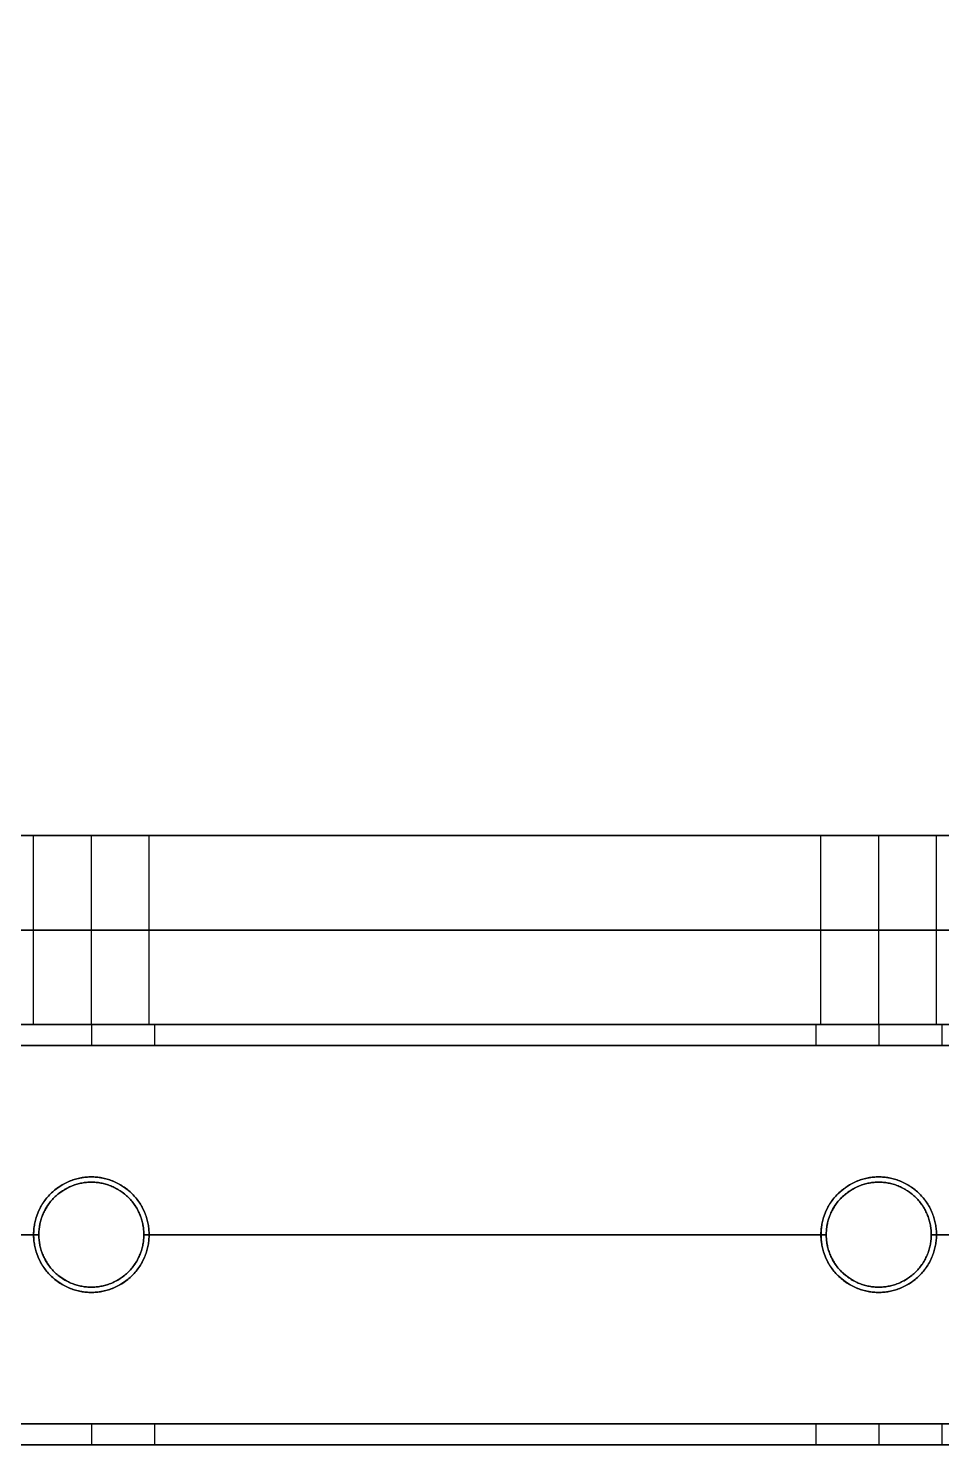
# Model space of a CAD drawing. Header units: millimetres. Extents: x -6529 to 809, y -8611 to 207.
# Drawn here: x 632.5 to 719.5, y -5011.2 to -4876.3 of the extents above; entities that cross this region are included whole.
import ezdxf

# ---------------------------------------------------------------- set-up
doc = ezdxf.new("R2010")
doc.units = ezdxf.units.MM
doc.header["$MEASUREMENT"] = 0
for name, color, linetype, true_color in [('gaten$11mm', 7, 'Continuous', 0xff6a35), ('platen', 7, 'Continuous', 0x007f00), ('staal', 5, 'Continuous', 0x0000ff)]:
    doc.layers.add(name, color=color, linetype=linetype, true_color=true_color)

# ---------------------------------------------------------------- blocks, each defined once
blk = doc.blocks.new('top plaat')
at = {"layer": 'platen'}
for p, q in [((1145.5, -1250.5), (1145.5, -1250.5, 18)), ((1220.5, -1250.5), (1220.5, -1250.5, 18)), ((1140, -1256), (1140, -1256, 18)), ((1151, -1256), (1151, -1256, 18)), ((1215, -1256), (1215, -1256, 18)), ((1226, -1256), (1226, -1256, 18)), ((1145.5, -1261.5), (1145.5, -1261.5, 18)), ((1220.5, -1261.5), (1220.5, -1261.5, 18))]:
    blk.add_line(p, q, dxfattribs=at)
for points, knots in [([(1145.5, -1261.5), (1140, -1261.5), (1140, -1256), (1140, -1250.5), (1145.5, -1250.5), (1151, -1250.5), (1151, -1256), (1151, -1261.5), (1145.5, -1261.5)], [-31.415927, -31.415927, -31.415927, -23.561945, -23.561945, -15.707963, -15.707963, -7.853982, -7.853982, 0, 0, 0]), ([(1145.5, -1261.5, 18), (1140, -1261.5, 18), (1140, -1256, 18), (1140, -1250.5, 18), (1145.5, -1250.5, 18), (1151, -1250.5, 18), (1151, -1256, 18), (1151, -1261.5, 18), (1145.5, -1261.5, 18)], [-31.415927, -31.415927, -31.415927, -23.561945, -23.561945, -15.707963, -15.707963, -7.853982, -7.853982, 0, 0, 0]), ([(1145.5, -1261.5, 9), (1151, -1261.5, 9), (1151, -1256, 9), (1151, -1250.5, 9), (1145.5, -1250.5, 9), (1140, -1250.5, 9), (1140, -1256, 9), (1140, -1261.5, 9), (1145.5, -1261.5, 9)], [0, 0, 0, 7.853982, 7.853982, 15.707963, 15.707963, 23.561945, 23.561945, 31.415927, 31.415927, 31.415927]), ([(1220.5, -1261.5), (1215, -1261.5), (1215, -1256), (1215, -1250.5), (1220.5, -1250.5), (1226, -1250.5), (1226, -1256), (1226, -1261.5), (1220.5, -1261.5)], [-31.415927, -31.415927, -31.415927, -23.561945, -23.561945, -15.707963, -15.707963, -7.853982, -7.853982, 0, 0, 0]), ([(1220.5, -1261.5, 18), (1215, -1261.5, 18), (1215, -1256, 18), (1215, -1250.5, 18), (1220.5, -1250.5, 18), (1226, -1250.5, 18), (1226, -1256, 18), (1226, -1261.5, 18), (1220.5, -1261.5, 18)], [-31.415927, -31.415927, -31.415927, -23.561945, -23.561945, -15.707963, -15.707963, -7.853982, -7.853982, 0, 0, 0]), ([(1220.5, -1261.5, 9), (1226, -1261.5, 9), (1226, -1256, 9), (1226, -1250.5, 9), (1220.5, -1250.5, 9), (1215, -1250.5, 9), (1215, -1256, 9), (1215, -1261.5, 9), (1220.5, -1261.5, 9)], [0, 0, 0, 7.853982, 7.853982, 15.707963, 15.707963, 23.561945, 23.561945, 31.415927, 31.415927, 31.415927])]:
    blk.add_rational_spline(points, [1, 0.707106781187, 1, 0.707106781187, 1, 0.707106781187, 1, 0.707106781187, 1], degree=2, knots=knots, dxfattribs=at)
for points in [[(40, -1276), (349, -1276), (658, -1276), (967, -1276), (1276, -1276)], [(40, -1276, 18), (349, -1276, 18), (658, -1276, 18), (967, -1276, 18), (1276, -1276, 18)], [(40, -1276, 9), (349, -1276, 9), (658, -1276, 9), (967, -1276, 9), (1276, -1276, 9)]]:
    blk.add_open_spline(points, degree=2, knots=[5973.638309, 5973.638309, 5973.638309, 6592.931454, 6592.931454, 7212.2246, 7212.2246, 7212.2246], dxfattribs=at)
blk = doc.blocks.new('plaat base')
at = {"layer": 'platen'}
for p, q in [((58, -600), (1258, -600)), ((58, -600, 18), (1258, -600, 18)), ((95.5, -1232.5), (95.5, -1232.5, 18)), ((170.5, -1232.5), (170.5, -1232.5, 18)), ((90, -1238), (90, -1238, 18)), ((101, -1238), (101, -1238, 18)), ((165, -1238), (165, -1238, 18)), ((176, -1238), (176, -1238, 18)), ((95.5, -1243.5), (95.5, -1243.5, 18)), ((170.5, -1243.5), (170.5, -1243.5, 18))]:
    blk.add_line(p, q, dxfattribs=at)
for points in [[(358, 0), (179, 0), (0, 0)], [(358, 0, 18), (179, 0, 18), (0, 0, 18)], [(358, 0, 9), (179, 0, 9), (0, 0, 9)], [(958, -1200), (1137, -1200), (1316, -1200)], [(958, -1200, 18), (1137, -1200, 18), (1316, -1200, 18)], [(958, -1200, 9), (1137, -1200, 9), (1316, -1200, 9)], [(58, -1258), (208, -1258), (358, -1258)], [(58, -1258, 18), (208, -1258, 18), (358, -1258, 18)], [(58, -1258, 9), (208, -1258, 9), (358, -1258, 9)]]:
    blk.add_open_spline(points, degree=2, dxfattribs=at)
for points in [[(95.5, -1243.5), (90, -1243.5), (90, -1238), (90, -1232.5), (95.5, -1232.5), (101, -1232.5), (101, -1238), (101, -1243.5), (95.5, -1243.5)], [(95.5, -1243.5, 18), (90, -1243.5, 18), (90, -1238, 18), (90, -1232.5, 18), (95.5, -1232.5, 18), (101, -1232.5, 18), (101, -1238, 18), (101, -1243.5, 18), (95.5, -1243.5, 18)], [(170.5, -1243.5), (165, -1243.5), (165, -1238), (165, -1232.5), (170.5, -1232.5), (176, -1232.5), (176, -1238), (176, -1243.5), (170.5, -1243.5)], [(170.5, -1243.5, 18), (165, -1243.5, 18), (165, -1238, 18), (165, -1232.5, 18), (170.5, -1232.5, 18), (176, -1232.5, 18), (176, -1238, 18), (176, -1243.5, 18), (170.5, -1243.5, 18)]]:
    blk.add_rational_spline(points, [1, 0.707106781187, 1, 0.707106781187, 1, 0.707106781187, 1, 0.707106781187, 1], degree=2, knots=[-31.415927, -31.415927, -31.415927, -23.561945, -23.561945, -15.707963, -15.707963, -7.853982, -7.853982, 0, 0, 0], dxfattribs=at)

msp = doc.modelspace()

# ---------------------------------------------------------------- linework, layer by layer
at = {"layer": 'gaten$11mm'}
for centre in [(638.53, -4991.21), (713.53, -4991.21)]:
    msp.add_circle(centre, 5.5, dxfattribs=at)
at = {"layer": 'gaten$11mm', "extrusion": (0, 1, 0)}
for centre in [(-638.53, 20, -5011.21), (-713.53, 20, -5011.21)]:
    msp.add_circle(centre, 5.5, dxfattribs=at)
at = {"layer": 'staal'}
for p, q in [((638.53, -4971.21, 26), (638.53, -4973.21, 26)), ((638.53, -4971.21, 14), (638.53, -4973.21, 14)), ((638.53, -4971.21, 1302), (638.53, -4973.21, 1302)), ((638.53, -4971.21, 1290), (638.53, -4973.21, 1290)), ((644.53, -4971.21, 20), (644.53, -4973.21, 20)), ((644.53, -4971.21, 1296), (644.53, -4973.21, 1296)), ((707.53, -4971.21, 20), (707.53, -4973.21, 20)), ((707.53, -4971.21, 1296), (707.53, -4973.21, 1296)), ((713.53, -4971.21, 26), (713.53, -4973.21, 26)), ((713.53, -4971.21, 14), (713.53, -4973.21, 14)), ((713.53, -4971.21, 1302), (713.53, -4973.21, 1302)), ((713.53, -4971.21, 1290), (713.53, -4973.21, 1290)), ((719.53, -4971.21, 20), (719.53, -4973.21, 20)), ((638.53, -4986.21), (638.53, -4986.21, 2)), ((638.53, -4986.21, 38), (638.53, -4986.21, 40)), ((638.53, -4986.21, 1276), (638.53, -4986.21, 1278)), ((638.53, -4986.21, 1314), (638.53, -4986.21, 1316)), ((713.53, -4986.21), (713.53, -4986.21, 2)), ((713.53, -4986.21, 38), (713.53, -4986.21, 40)), ((713.53, -4986.21, 1276), (713.53, -4986.21, 1278)), ((713.53, -4986.21, 1314), (713.53, -4986.21, 1316)), ((633.53, -4991.21, 38), (633.53, -4991.21, 40)), ((633.53, -4991.21), (633.53, -4991.21, 2)), ((633.53, -4991.21, 1314), (633.53, -4991.21, 1316)), ((633.53, -4991.21, 1276), (633.53, -4991.21, 1278)), ((643.53, -4991.21, 38), (643.53, -4991.21, 40)), ((643.53, -4991.21), (643.53, -4991.21, 2)), ((643.53, -4991.21, 1314), (643.53, -4991.21, 1316)), ((643.53, -4991.21, 1276), (643.53, -4991.21, 1278)), ((708.53, -4991.21, 38), (708.53, -4991.21, 40)), ((708.53, -4991.21), (708.53, -4991.21, 2)), ((708.53, -4991.21, 1314), (708.53, -4991.21, 1316)), ((708.53, -4991.21, 1276), (708.53, -4991.21, 1278)), ((718.53, -4991.21, 38), (718.53, -4991.21, 40)), ((718.53, -4991.21), (718.53, -4991.21, 2)), ((718.53, -4991.21, 1314), (718.53, -4991.21, 1316)), ((718.53, -4991.21, 1276), (718.53, -4991.21, 1278)), ((638.53, -4996.21, 38), (638.53, -4996.21, 40)), ((638.53, -4996.21), (638.53, -4996.21, 2)), ((638.53, -4996.21, 1314), (638.53, -4996.21, 1316)), ((638.53, -4996.21, 1276), (638.53, -4996.21, 1278)), ((713.53, -4996.21, 38), (713.53, -4996.21, 40)), ((713.53, -4996.21), (713.53, -4996.21, 2)), ((713.53, -4996.21, 1314), (713.53, -4996.21, 1316)), ((713.53, -4996.21, 1276), (713.53, -4996.21, 1278)), ((638.53, -5009.21, 26), (638.53, -5011.21, 26)), ((638.53, -5009.21, 14), (638.53, -5011.21, 14)), ((638.53, -5009.21, 1302), (638.53, -5011.21, 1302)), ((638.53, -5009.21, 1290), (638.53, -5011.21, 1290)), ((644.53, -5009.21, 20), (644.53, -5011.21, 20)), ((644.53, -5009.21, 1296), (644.53, -5011.21, 1296)), ((707.53, -5009.21, 20), (707.53, -5011.21, 20)), ((707.53, -5009.21, 1296), (707.53, -5011.21, 1296)), ((713.53, -5009.21, 26), (713.53, -5011.21, 26)), ((713.53, -5009.21, 14), (713.53, -5011.21, 14)), ((713.53, -5009.21, 1302), (713.53, -5011.21, 1302)), ((713.53, -5009.21, 1290), (713.53, -5011.21, 1290)), ((719.53, -5009.21, 20), (719.53, -5011.21, 20)), ((719.53, -5009.21, 1296), (719.53, -5011.21, 1296))]:
    msp.add_line(p, q, dxfattribs=at)
for points in [[(-506.97, -3695.21), (809.03, -3695.21), (809.03, -5011.21), (-506.97, -5011.21)], [(-466.97, -3735.21), (769.03, -3735.21), (769.03, -4971.21), (-466.97, -4971.21)]]:
    msp.add_lwpolyline(points, close=True, dxfattribs=at)
for centre in [(638.53, -4991.21), (638.53, -4991.21, 39), (638.53, -4991.21, 1), (638.53, -4991.21, 1276), (638.53, -4991.21, 1315), (638.53, -4991.21, 1277), (713.53, -4991.21), (713.53, -4991.21, 39), (713.53, -4991.21, 1), (713.53, -4991.21, 1276), (713.53, -4991.21, 1315), (713.53, -4991.21, 1277)]:
    msp.add_circle(centre, 5, dxfattribs=at)
for points in [[(769.03, -4971.21), (151.03, -4971.21), (-466.97, -4971.21)], [(769.03, -4971.21, 40), (151.03, -4971.21, 40), (-466.97, -4971.21, 40)], [(-466.97, -4971.21, 1276), (151.03, -4971.21, 1276), (769.03, -4971.21, 1276)], [(-466.97, -4971.21, 1316), (151.03, -4971.21, 1316), (769.03, -4971.21, 1316)], [(569.53, -4971.21, 1296), (601.03, -4971.21, 1296), (632.53, -4971.21, 1296)], [(707.53, -4971.21, 20), (676.03, -4971.21, 20), (644.53, -4971.21, 20)], [(644.53, -4971.21, 1296), (676.03, -4971.21, 1296), (707.53, -4971.21, 1296)], [(769.03, -4971.21, 20), (744.28, -4971.21, 20), (719.53, -4971.21, 20)], [(771.03, -4973.21, 38), (151.03, -4973.21, 38), (-468.97, -4973.21, 38)], [(771.03, -4973.21, 2), (151.03, -4973.21, 2), (-468.97, -4973.21, 2)], [(-468.97, -4973.21, 1314), (151.03, -4973.21, 1314), (771.03, -4973.21, 1314)], [(-468.97, -4973.21, 1278), (151.03, -4973.21, 1278), (771.03, -4973.21, 1278)], [(707.53, -4973.21, 20), (676.03, -4973.21, 20), (644.53, -4973.21, 20)], [(644.53, -4973.21, 1296), (676.03, -4973.21, 1296), (707.53, -4973.21, 1296)], [(771.03, -4973.21, 20), (745.28, -4973.21, 20), (719.53, -4973.21, 20)], [(633.53, -4991.21, 40), (601.03, -4991.21, 40), (568.53, -4991.21, 40)], [(633.53, -4991.21, 38), (601.03, -4991.21, 38), (568.53, -4991.21, 38)], [(633.53, -4991.21, 2), (601.03, -4991.21, 2), (568.53, -4991.21, 2)], [(633.53, -4991.21), (601.03, -4991.21), (568.53, -4991.21)], [(568.53, -4991.21, 1316), (601.03, -4991.21, 1316), (633.53, -4991.21, 1316)], [(568.53, -4991.21, 1314), (601.03, -4991.21, 1314), (633.53, -4991.21, 1314)], [(568.53, -4991.21, 1278), (601.03, -4991.21, 1278), (633.53, -4991.21, 1278)], [(568.53, -4991.21, 1276), (601.03, -4991.21, 1276), (633.53, -4991.21, 1276)], [(708.53, -4991.21, 40), (676.03, -4991.21, 40), (643.53, -4991.21, 40)], [(708.53, -4991.21, 38), (676.03, -4991.21, 38), (643.53, -4991.21, 38)], [(708.53, -4991.21, 2), (676.03, -4991.21, 2), (643.53, -4991.21, 2)], [(708.53, -4991.21), (676.03, -4991.21), (643.53, -4991.21)], [(643.53, -4991.21, 1316), (676.03, -4991.21, 1316), (708.53, -4991.21, 1316)], [(643.53, -4991.21, 1314), (676.03, -4991.21, 1314), (708.53, -4991.21, 1314)], [(643.53, -4991.21, 1278), (676.03, -4991.21, 1278), (708.53, -4991.21, 1278)], [(643.53, -4991.21, 1276), (676.03, -4991.21, 1276), (708.53, -4991.21, 1276)], [(789.03, -4991.21, 40), (753.78, -4991.21, 40), (718.53, -4991.21, 40)], [(789.03, -4991.21, 38), (753.78, -4991.21, 38), (718.53, -4991.21, 38)], [(789.03, -4991.21, 2), (753.78, -4991.21, 2), (718.53, -4991.21, 2)], [(789.03, -4991.21), (753.78, -4991.21), (718.53, -4991.21)], [(718.53, -4991.21, 1316), (753.78, -4991.21, 1316), (789.03, -4991.21, 1316)], [(718.53, -4991.21, 1314), (753.78, -4991.21, 1314), (789.03, -4991.21, 1314)], [(718.53, -4991.21, 1278), (753.78, -4991.21, 1278), (789.03, -4991.21, 1278)], [(718.53, -4991.21, 1276), (753.78, -4991.21, 1276), (789.03, -4991.21, 1276)], [(807.03, -5009.21, 38), (151.03, -5009.21, 38), (-504.97, -5009.21, 38)], [(807.03, -5009.21, 2), (151.03, -5009.21, 2), (-504.97, -5009.21, 2)], [(-504.97, -5009.21, 1314), (151.03, -5009.21, 1314), (807.03, -5009.21, 1314)], [(-504.97, -5009.21, 1278), (151.03, -5009.21, 1278), (807.03, -5009.21, 1278)], [(707.53, -5009.21, 20), (676.03, -5009.21, 20), (644.53, -5009.21, 20)], [(644.53, -5009.21, 1296), (676.03, -5009.21, 1296), (707.53, -5009.21, 1296)], [(807.03, -5009.21, 20), (763.28, -5009.21, 20), (719.53, -5009.21, 20)], [(719.53, -5009.21, 1296), (763.28, -5009.21, 1296), (807.03, -5009.21, 1296)], [(809.03, -5011.21), (151.03, -5011.21), (-506.97, -5011.21)], [(809.03, -5011.21, 40), (151.03, -5011.21, 40), (-506.97, -5011.21, 40)], [(-506.97, -5011.21, 1276), (151.03, -5011.21, 1276), (809.03, -5011.21, 1276)], [(-506.97, -5011.21, 1316), (151.03, -5011.21, 1316), (809.03, -5011.21, 1316)], [(707.53, -5011.21, 20), (676.03, -5011.21, 20), (644.53, -5011.21, 20)], [(644.53, -5011.21, 1296), (676.03, -5011.21, 1296), (707.53, -5011.21, 1296)], [(809.03, -5011.21, 20), (764.28, -5011.21, 20), (719.53, -5011.21, 20)], [(719.53, -5011.21, 1296), (764.28, -5011.21, 1296), (809.03, -5011.21, 1296)]]:
    msp.add_open_spline(points, degree=2, dxfattribs=at)
for points, knots in [([(638.53, -4971.21, 26), (644.53, -4971.21, 26), (644.53, -4971.21, 20), (644.53, -4971.21, 14), (638.53, -4971.21, 14), (632.53, -4971.21, 14), (632.53, -4971.21, 20), (632.53, -4971.21, 26), (638.53, -4971.21, 26)], [0, 0, 0, 7.853982, 7.853982, 15.707963, 15.707963, 23.561945, 23.561945, 31.415927, 31.415927, 31.415927]), ([(638.53, -4971.21, 1302), (632.53, -4971.21, 1302), (632.53, -4971.21, 1296), (632.53, -4971.21, 1290), (638.53, -4971.21, 1290), (644.53, -4971.21, 1290), (644.53, -4971.21, 1296), (644.53, -4971.21, 1302), (638.53, -4971.21, 1302)], [0, 0, 0, 7.853982, 7.853982, 15.707963, 15.707963, 23.561945, 23.561945, 31.415927, 31.415927, 31.415927]), ([(713.53, -4971.21, 26), (719.53, -4971.21, 26), (719.53, -4971.21, 20), (719.53, -4971.21, 14), (713.53, -4971.21, 14), (707.53, -4971.21, 14), (707.53, -4971.21, 20), (707.53, -4971.21, 26), (713.53, -4971.21, 26)], [0, 0, 0, 7.853982, 7.853982, 15.707963, 15.707963, 23.561945, 23.561945, 31.415927, 31.415927, 31.415927]), ([(713.53, -4971.21, 1302), (707.53, -4971.21, 1302), (707.53, -4971.21, 1296), (707.53, -4971.21, 1290), (713.53, -4971.21, 1290), (719.53, -4971.21, 1290), (719.53, -4971.21, 1296), (719.53, -4971.21, 1302), (713.53, -4971.21, 1302)], [0, 0, 0, 7.853982, 7.853982, 15.707963, 15.707963, 23.561945, 23.561945, 31.415927, 31.415927, 31.415927]), ([(638.53, -4973.21, 26), (632.53, -4973.21, 26), (632.53, -4973.21, 20), (632.53, -4973.21, 14), (638.53, -4973.21, 14), (644.53, -4973.21, 14), (644.53, -4973.21, 20), (644.53, -4973.21, 26), (638.53, -4973.21, 26)], [-31.415927, -31.415927, -31.415927, -23.561945, -23.561945, -15.707963, -15.707963, -7.853982, -7.853982, 0, 0, 0]), ([(638.53, -4973.21, 1302), (644.53, -4973.21, 1302), (644.53, -4973.21, 1296), (644.53, -4973.21, 1290), (638.53, -4973.21, 1290), (632.53, -4973.21, 1290), (632.53, -4973.21, 1296), (632.53, -4973.21, 1302), (638.53, -4973.21, 1302)], [-31.415927, -31.415927, -31.415927, -23.561945, -23.561945, -15.707963, -15.707963, -7.853982, -7.853982, 0, 0, 0]), ([(713.53, -4973.21, 26), (707.53, -4973.21, 26), (707.53, -4973.21, 20), (707.53, -4973.21, 14), (713.53, -4973.21, 14), (719.53, -4973.21, 14), (719.53, -4973.21, 20), (719.53, -4973.21, 26), (713.53, -4973.21, 26)], [-31.415927, -31.415927, -31.415927, -23.561945, -23.561945, -15.707963, -15.707963, -7.853982, -7.853982, 0, 0, 0]), ([(713.53, -4973.21, 1302), (719.53, -4973.21, 1302), (719.53, -4973.21, 1296), (719.53, -4973.21, 1290), (713.53, -4973.21, 1290), (707.53, -4973.21, 1290), (707.53, -4973.21, 1296), (707.53, -4973.21, 1302), (713.53, -4973.21, 1302)], [-31.415927, -31.415927, -31.415927, -23.561945, -23.561945, -15.707963, -15.707963, -7.853982, -7.853982, 0, 0, 0]), ([(638.53, -4986.21, 40), (633.53, -4986.21, 40), (633.53, -4991.21, 40), (633.53, -4996.21, 40), (638.53, -4996.21, 40), (643.53, -4996.21, 40), (643.53, -4991.21, 40), (643.53, -4986.21, 40), (638.53, -4986.21, 40)], [-31.415927, -31.415927, -31.415927, -23.561945, -23.561945, -15.707963, -15.707963, -7.853982, -7.853982, 0, 0, 0]), ([(638.53, -4986.21, 38), (643.53, -4986.21, 38), (643.53, -4991.21, 38), (643.53, -4996.21, 38), (638.53, -4996.21, 38), (633.53, -4996.21, 38), (633.53, -4991.21, 38), (633.53, -4986.21, 38), (638.53, -4986.21, 38)], [0, 0, 0, 7.853982, 7.853982, 15.707963, 15.707963, 23.561945, 23.561945, 31.415927, 31.415927, 31.415927]), ([(638.53, -4986.21, 2), (633.53, -4986.21, 2), (633.53, -4991.21, 2), (633.53, -4996.21, 2), (638.53, -4996.21, 2), (643.53, -4996.21, 2), (643.53, -4991.21, 2), (643.53, -4986.21, 2), (638.53, -4986.21, 2)], [-31.415927, -31.415927, -31.415927, -23.561945, -23.561945, -15.707963, -15.707963, -7.853982, -7.853982, 0, 0, 0]), ([(638.53, -4986.21, 1316), (643.53, -4986.21, 1316), (643.53, -4991.21, 1316), (643.53, -4996.21, 1316), (638.53, -4996.21, 1316), (633.53, -4996.21, 1316), (633.53, -4991.21, 1316), (633.53, -4986.21, 1316), (638.53, -4986.21, 1316)], [-31.415927, -31.415927, -31.415927, -23.561945, -23.561945, -15.707963, -15.707963, -7.853982, -7.853982, 0, 0, 0]), ([(638.53, -4986.21, 1314), (633.53, -4986.21, 1314), (633.53, -4991.21, 1314), (633.53, -4996.21, 1314), (638.53, -4996.21, 1314), (643.53, -4996.21, 1314), (643.53, -4991.21, 1314), (643.53, -4986.21, 1314), (638.53, -4986.21, 1314)], [0, 0, 0, 7.853982, 7.853982, 15.707963, 15.707963, 23.561945, 23.561945, 31.415927, 31.415927, 31.415927]), ([(638.53, -4986.21, 1278), (643.53, -4986.21, 1278), (643.53, -4991.21, 1278), (643.53, -4996.21, 1278), (638.53, -4996.21, 1278), (633.53, -4996.21, 1278), (633.53, -4991.21, 1278), (633.53, -4986.21, 1278), (638.53, -4986.21, 1278)], [-31.415927, -31.415927, -31.415927, -23.561945, -23.561945, -15.707963, -15.707963, -7.853982, -7.853982, 0, 0, 0]), ([(713.53, -4986.21, 40), (708.53, -4986.21, 40), (708.53, -4991.21, 40), (708.53, -4996.21, 40), (713.53, -4996.21, 40), (718.53, -4996.21, 40), (718.53, -4991.21, 40), (718.53, -4986.21, 40), (713.53, -4986.21, 40)], [-31.415927, -31.415927, -31.415927, -23.561945, -23.561945, -15.707963, -15.707963, -7.853982, -7.853982, 0, 0, 0]), ([(713.53, -4986.21, 38), (718.53, -4986.21, 38), (718.53, -4991.21, 38), (718.53, -4996.21, 38), (713.53, -4996.21, 38), (708.53, -4996.21, 38), (708.53, -4991.21, 38), (708.53, -4986.21, 38), (713.53, -4986.21, 38)], [0, 0, 0, 7.853982, 7.853982, 15.707963, 15.707963, 23.561945, 23.561945, 31.415927, 31.415927, 31.415927]), ([(713.53, -4986.21, 2), (708.53, -4986.21, 2), (708.53, -4991.21, 2), (708.53, -4996.21, 2), (713.53, -4996.21, 2), (718.53, -4996.21, 2), (718.53, -4991.21, 2), (718.53, -4986.21, 2), (713.53, -4986.21, 2)], [-31.415927, -31.415927, -31.415927, -23.561945, -23.561945, -15.707963, -15.707963, -7.853982, -7.853982, 0, 0, 0]), ([(713.53, -4986.21, 1316), (718.53, -4986.21, 1316), (718.53, -4991.21, 1316), (718.53, -4996.21, 1316), (713.53, -4996.21, 1316), (708.53, -4996.21, 1316), (708.53, -4991.21, 1316), (708.53, -4986.21, 1316), (713.53, -4986.21, 1316)], [-31.415927, -31.415927, -31.415927, -23.561945, -23.561945, -15.707963, -15.707963, -7.853982, -7.853982, 0, 0, 0]), ([(713.53, -4986.21, 1314), (708.53, -4986.21, 1314), (708.53, -4991.21, 1314), (708.53, -4996.21, 1314), (713.53, -4996.21, 1314), (718.53, -4996.21, 1314), (718.53, -4991.21, 1314), (718.53, -4986.21, 1314), (713.53, -4986.21, 1314)], [0, 0, 0, 7.853982, 7.853982, 15.707963, 15.707963, 23.561945, 23.561945, 31.415927, 31.415927, 31.415927]), ([(713.53, -4986.21, 1278), (718.53, -4986.21, 1278), (718.53, -4991.21, 1278), (718.53, -4996.21, 1278), (713.53, -4996.21, 1278), (708.53, -4996.21, 1278), (708.53, -4991.21, 1278), (708.53, -4986.21, 1278), (713.53, -4986.21, 1278)], [-31.415927, -31.415927, -31.415927, -23.561945, -23.561945, -15.707963, -15.707963, -7.853982, -7.853982, 0, 0, 0]), ([(638.53, -5009.21, 26), (644.53, -5009.21, 26), (644.53, -5009.21, 20), (644.53, -5009.21, 14), (638.53, -5009.21, 14), (632.53, -5009.21, 14), (632.53, -5009.21, 20), (632.53, -5009.21, 26), (638.53, -5009.21, 26)], [0, 0, 0, 7.853982, 7.853982, 15.707963, 15.707963, 23.561945, 23.561945, 31.415927, 31.415927, 31.415927]), ([(638.53, -5009.21, 1302), (632.53, -5009.21, 1302), (632.53, -5009.21, 1296), (632.53, -5009.21, 1290), (638.53, -5009.21, 1290), (644.53, -5009.21, 1290), (644.53, -5009.21, 1296), (644.53, -5009.21, 1302), (638.53, -5009.21, 1302)], [0, 0, 0, 7.853982, 7.853982, 15.707963, 15.707963, 23.561945, 23.561945, 31.415927, 31.415927, 31.415927]), ([(713.53, -5009.21, 26), (719.53, -5009.21, 26), (719.53, -5009.21, 20), (719.53, -5009.21, 14), (713.53, -5009.21, 14), (707.53, -5009.21, 14), (707.53, -5009.21, 20), (707.53, -5009.21, 26), (713.53, -5009.21, 26)], [0, 0, 0, 7.853982, 7.853982, 15.707963, 15.707963, 23.561945, 23.561945, 31.415927, 31.415927, 31.415927]), ([(713.53, -5009.21, 1302), (707.53, -5009.21, 1302), (707.53, -5009.21, 1296), (707.53, -5009.21, 1290), (713.53, -5009.21, 1290), (719.53, -5009.21, 1290), (719.53, -5009.21, 1296), (719.53, -5009.21, 1302), (713.53, -5009.21, 1302)], [0, 0, 0, 7.853982, 7.853982, 15.707963, 15.707963, 23.561945, 23.561945, 31.415927, 31.415927, 31.415927]), ([(638.53, -5011.21, 26), (632.53, -5011.21, 26), (632.53, -5011.21, 20), (632.53, -5011.21, 14), (638.53, -5011.21, 14), (644.53, -5011.21, 14), (644.53, -5011.21, 20), (644.53, -5011.21, 26), (638.53, -5011.21, 26)], [-31.415927, -31.415927, -31.415927, -23.561945, -23.561945, -15.707963, -15.707963, -7.853982, -7.853982, 0, 0, 0]), ([(638.53, -5011.21, 1302), (644.53, -5011.21, 1302), (644.53, -5011.21, 1296), (644.53, -5011.21, 1290), (638.53, -5011.21, 1290), (632.53, -5011.21, 1290), (632.53, -5011.21, 1296), (632.53, -5011.21, 1302), (638.53, -5011.21, 1302)], [-31.415927, -31.415927, -31.415927, -23.561945, -23.561945, -15.707963, -15.707963, -7.853982, -7.853982, 0, 0, 0]), ([(713.53, -5011.21, 26), (707.53, -5011.21, 26), (707.53, -5011.21, 20), (707.53, -5011.21, 14), (713.53, -5011.21, 14), (719.53, -5011.21, 14), (719.53, -5011.21, 20), (719.53, -5011.21, 26), (713.53, -5011.21, 26)], [-31.415927, -31.415927, -31.415927, -23.561945, -23.561945, -15.707963, -15.707963, -7.853982, -7.853982, 0, 0, 0]), ([(713.53, -5011.21, 1302), (719.53, -5011.21, 1302), (719.53, -5011.21, 1296), (719.53, -5011.21, 1290), (713.53, -5011.21, 1290), (707.53, -5011.21, 1290), (707.53, -5011.21, 1296), (707.53, -5011.21, 1302), (713.53, -5011.21, 1302)], [-31.415927, -31.415927, -31.415927, -23.561945, -23.561945, -15.707963, -15.707963, -7.853982, -7.853982, 0, 0, 0])]:
    msp.add_rational_spline(points, [1, 0.707106781187, 1, 0.707106781187, 1, 0.707106781187, 1, 0.707106781187, 1], degree=2, knots=knots, dxfattribs=at)

# ---------------------------------------------------------------- block references
at = {"layer": 'platen'}
for name, p in [('top plaat', (-506.97, -3735.21, 1316)), ('plaat base', (-506.97, -3753.21, 40))]:
    msp.add_blockref(name, p, dxfattribs=at)
at = {"layer": 'platen', "extrusion": (4.42354e-17, 1, 0)}
msp.add_blockref('plaat base', (-809.03, 1258, -4971.21), dxfattribs=at)

doc.saveas('drawing.dxf')
